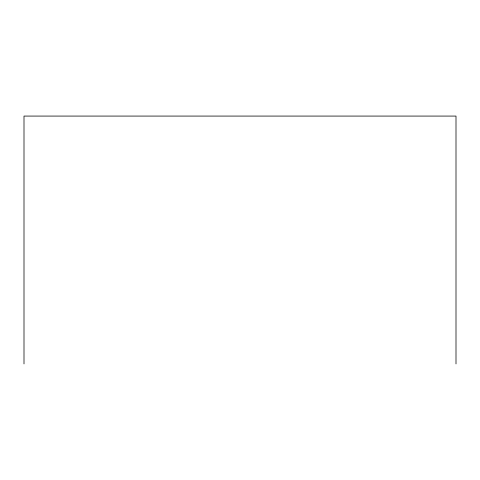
<?xml version="1.0" encoding="UTF-8"?>
<svg xmlns="http://www.w3.org/2000/svg" width="480" height="480" viewBox="0 0 480 480"><rect width="100%" height="100%" fill="white"/><g stroke="black" fill="none" stroke-linecap="round" stroke-linejoin="round"><path stroke-width="0.72" d="M456 363.924L456 116.076L24 116.076L24 363.924"/></g></svg>
